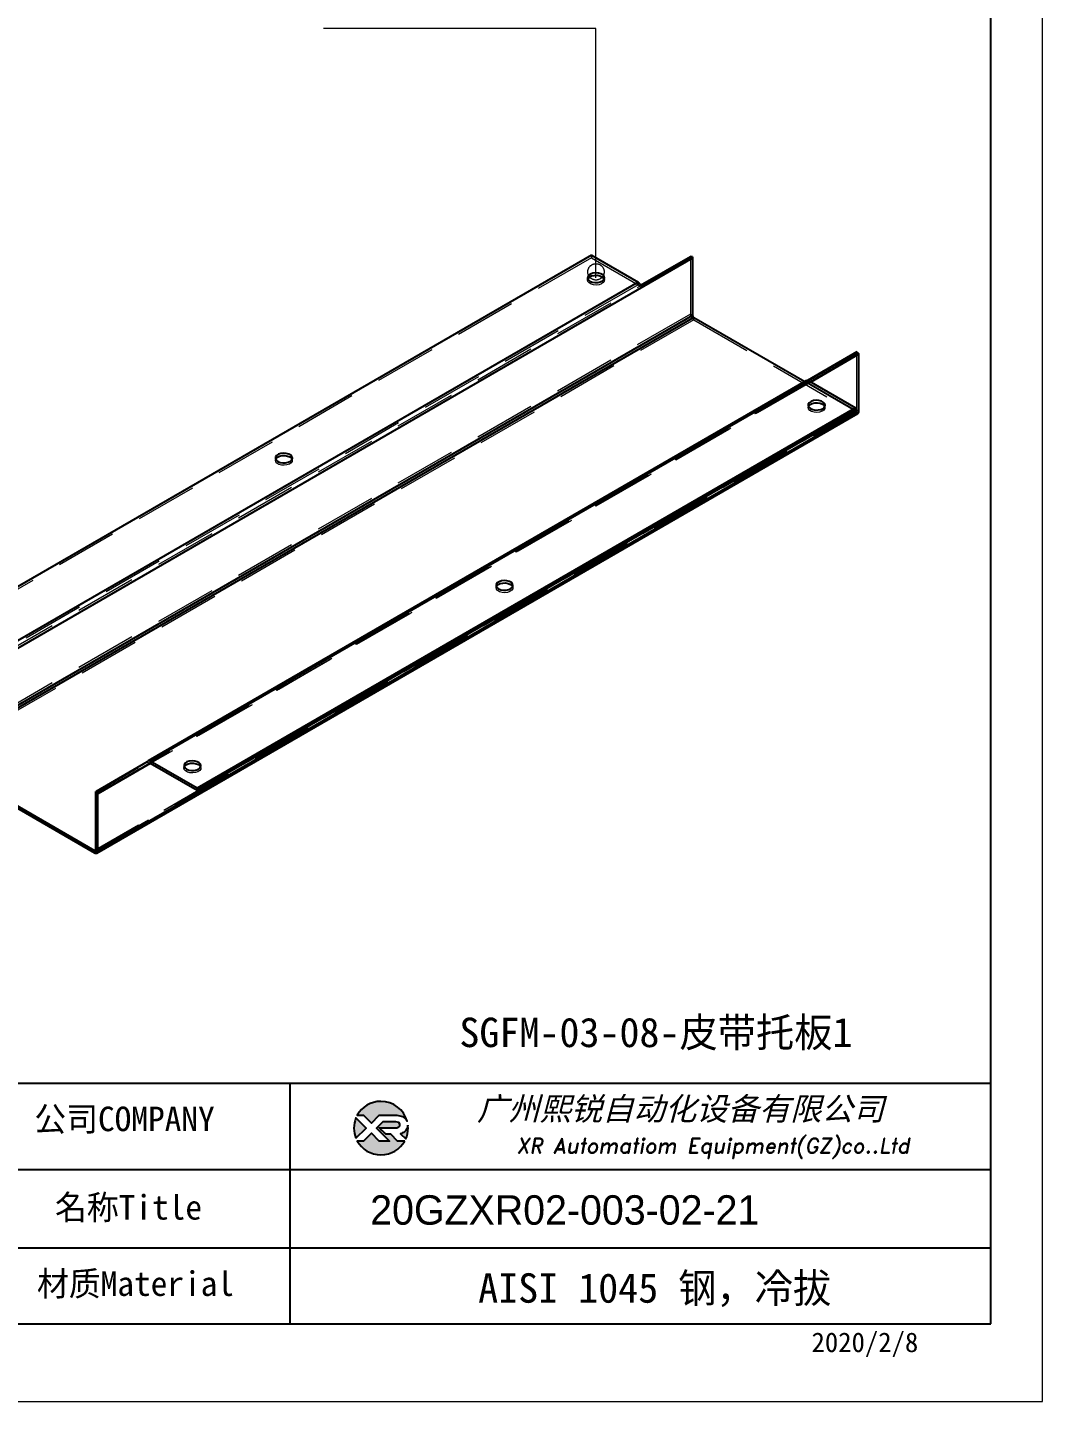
# Model space of a CAD drawing. Header units: millimetres. Extents: x -3862 to 6257, y -4684 to -2127.
# Drawn here: x 2322 to 2742, y -4684 to -4116 of the extents above; entities that cross this region are included whole.
import ezdxf
from ezdxf.enums import TextEntityAlignment as Align

# ---------------------------------------------------------------- set-up
doc = ezdxf.new("R2010")
doc.units = ezdxf.units.MM
doc.linetypes.add('DASHED', pattern=[19.05, 12.7, -6.35])
for name, color, linetype in [('10', 16, 'Continuous'), ('11', 7, 'Continuous'), ('6', 7, 'Continuous'), ('DIM', 3, 'Continuous'), ('layer 1', 7, 'Continuous'), ('图\\M+19E79\\M+195B6\\M+18E9A', 7, 'Continuous')]:
    doc.layers.add(name, color=color, linetype=linetype)
doc.styles.add('STYLE1', font='')
doc.styles.add('标题\\M+18E9A', font='romand.shx', dxfattribs={"oblique": 10, "bigfont": 'bigfont.shx'})
doc.styles.get('STYLE1').set_extended_font_data('SimSun')

# ---------------------------------------------------------------- blocks, each defined once
blk = doc.blocks.new('*D348')
at = {"layer": '10', "color": 7, "linetype": 'Continuous', "lineweight": 13, "ltscale": 2, "insert": (215.32, 14.81), "char_height": 2.027, "attachment_point": 7}
blk.add_mtext('{名称Title}', dxfattribs=at)
blk = doc.blocks.new('*D370')
at = {"layer": '10', "color": 7, "linetype": 'Continuous', "lineweight": 13, "ltscale": 2, "insert": (250.32, 7.81), "char_height": 2.4324, "attachment_point": 7}
blk.add_mtext('{AISI 1045 钢，冷拔}', dxfattribs=at)
blk = doc.blocks.new('*D371')
at = {"layer": '10', "color": 7, "linetype": 'Continuous', "lineweight": 13, "ltscale": 2, "insert": (277.89, 3.69), "char_height": 1.622, "attachment_point": 7}
blk.add_mtext('{2020/2/8}', dxfattribs=at)
blk = doc.blocks.new('*D379')
at = {"layer": '10', "color": 7, "linetype": 'Continuous', "lineweight": 13, "ltscale": 2, "insert": (213.61, 22.11), "char_height": 2.027, "attachment_point": 7}
blk.add_mtext('{公司COMPANY}', dxfattribs=at)
blk = doc.blocks.new('*D380')
at = {"layer": '10', "color": 7, "linetype": 'Continuous', "lineweight": 13, "ltscale": 2, "insert": (213.83, 8.51), "char_height": 2.027, "attachment_point": 7}
blk.add_mtext('{材质Material}', dxfattribs=at)
blk = doc.blocks.new('XR')
h = blk.add_hatch(color=256)
h.set_gradient(color1=(252, 128, 0), rotation=240, one_color=1, tint=1, name='INVCURVED')
edge = h.paths.add_edge_path()
edge.add_spline(control_points=[(-434.18, -5928.47), (-433.9, -5928.74), (-433.63, -5929.01), (-433.63, -5929.01), (-433.63, -5929.01), (-433.63, -5929.01), (-433.36, -5928.74), (-433.09, -5928.47)], knot_values=[0.5625, 0.5625, 0.5625, 0.5625, 0.625, 0.625, 0.625, 0.625, 0.6875, 0.6875, 0.6875, 0.6875], degree=3, periodic=0)
edge.add_spline(control_points=[(-433.09, -5928.47), (-432.82, -5928.2), (-432.54, -5927.93), (-432.54, -5927.93), (-432.54, -5927.93), (-432.54, -5927.93), (-432.04, -5927.93), (-431.53, -5927.93)], knot_values=[0.4375, 0.4375, 0.4375, 0.4375, 0.5, 0.5, 0.5, 0.5, 0.5625, 0.5625, 0.5625, 0.5625], degree=3, periodic=0)
edge.add_spline(control_points=[(-431.53, -5927.93), (-431.03, -5927.93), (-430.52, -5927.93), (-430.52, -5927.93), (-430.52, -5927.93), (-430, -5927.93), (-429.43, -5927.96), (-429.01, -5928.33)], knot_values=[0.25, 0.25, 0.25, 0.25, 0.3125, 0.3125, 0.3125, 0.3125, 0.4375, 0.4375, 0.4375, 0.4375], degree=3, periodic=0)
edge.add_spline(control_points=[(-429.01, -5928.33), (-428.88, -5928.44), (-428.78, -5928.59), (-428.71, -5928.75)], knot_values=[0.125, 0.125, 0.125, 0.125, 0.25, 0.25, 0.25, 0.25], degree=3, periodic=0)
edge.add_spline(control_points=[(-428.71, -5928.75), (-429.13, -5927.18), (-430.58, -5926.02), (-432.31, -5926.02)], knot_values=[0, 0, 0, 0, 0.125, 0.125, 0.125, 0.125], degree=3, periodic=0)
edge.add_spline(control_points=[(-432.31, -5926.02), (-433.72, -5926.02), (-434.94, -5926.79), (-435.58, -5927.93)], knot_values=[0.875, 0.875, 0.875, 0.875, 1, 1, 1, 1], degree=3, periodic=0)
edge.add_spline(control_points=[(-435.58, -5927.93), (-435.58, -5927.93), (-434.72, -5927.93), (-434.72, -5927.93), (-434.72, -5927.93), (-434.72, -5927.93), (-434.45, -5928.2), (-434.18, -5928.47)], knot_values=[0.6875, 0.6875, 0.6875, 0.6875, 0.8125, 0.8125, 0.8125, 0.8125, 0.875, 0.875, 0.875, 0.875], degree=3, periodic=0)
edge = h.paths.add_edge_path()
edge.add_spline(control_points=[(-434.79, -5929.26), (-435.04, -5929.02), (-435.34, -5928.72), (-435.54, -5928.53)], knot_values=[0.562504, 0.562504, 0.562504, 0.562504, 0.656252, 0.656252, 0.656252, 0.656252], degree=3, periodic=0)
edge.add_spline(control_points=[(-435.54, -5928.53), (-435.67, -5928.4), (-435.76, -5928.31), (-435.76, -5928.31), (-435.76, -5928.31), (-435.94, -5928.74), (-436.03, -5929.21), (-436.03, -5929.71)], knot_values=[0.25, 0.25, 0.25, 0.25, 0.312504, 0.312504, 0.312504, 0.312504, 0.562504, 0.562504, 0.562504, 0.562504], degree=3, periodic=0)
edge.add_spline(control_points=[(-436.03, -5929.71), (-436.03, -5930.2), (-435.94, -5930.67), (-435.76, -5931.1), (-435.76, -5931.1), (-435.4, -5930.75), (-435.05, -5930.4)], knot_values=[0.874998, 0.874998, 0.874998, 0.874998, 1.124998, 1.124998, 1.124998, 1.25, 1.25, 1.25, 1.25], degree=3, periodic=0)
edge.add_spline(control_points=[(-435.05, -5930.4), (-434.7, -5930.05), (-434.34, -5929.71), (-434.34, -5929.71), (-434.34, -5929.71), (-434.34, -5929.71), (-434.34, -5929.71), (-434.34, -5929.71)], knot_values=[0.749878, 0.749878, 0.749878, 0.749878, 0.874875, 0.874875, 0.874875, 0.874875, 0.874998, 0.874998, 0.874998, 0.874998], degree=3, periodic=0)
edge.add_spline(control_points=[(-434.34, -5929.71), (-434.34, -5929.71), (-434.34, -5929.71), (-434.34, -5929.71)], knot_values=[0.749634, 0.749634, 0.749634, 0.749634, 0.749817, 0.749817, 0.749817, 0.749817], degree=3, periodic=0)
edge.add_spline(control_points=[(-434.35, -5929.7), (-434.35, -5929.7), (-434.35, -5929.7), (-434.35, -5929.7)], knot_values=[0.738281, 0.738281, 0.738281, 0.738281, 0.742188, 0.742188, 0.742188, 0.742188], degree=3, periodic=0)
edge.add_spline(control_points=[(-434.35, -5929.7), (-434.36, -5929.69), (-434.37, -5929.68), (-434.38, -5929.67)], knot_values=[0.726563, 0.726563, 0.726563, 0.726563, 0.738281, 0.738281, 0.738281, 0.738281], degree=3, periodic=0)
edge.add_spline(control_points=[(-434.38, -5929.67), (-434.38, -5929.66), (-434.39, -5929.65), (-434.4, -5929.65)], knot_values=[0.718751, 0.718751, 0.718751, 0.718751, 0.726563, 0.726563, 0.726563, 0.726563], degree=3, periodic=0)
edge.add_spline(control_points=[(-434.4, -5929.65), (-434.42, -5929.63), (-434.45, -5929.6), (-434.47, -5929.58)], knot_values=[0.703126, 0.703126, 0.703126, 0.703126, 0.718751, 0.718751, 0.718751, 0.718751], degree=3, periodic=0)
edge.add_spline(control_points=[(-434.47, -5929.58), (-434.5, -5929.55), (-434.53, -5929.52), (-434.56, -5929.49)], knot_values=[0.687501, 0.687501, 0.687501, 0.687501, 0.703126, 0.703126, 0.703126, 0.703126], degree=3, periodic=0)
edge.add_spline(control_points=[(-434.56, -5929.49), (-434.63, -5929.42), (-434.71, -5929.35), (-434.79, -5929.26)], knot_values=[0.656252, 0.656252, 0.656252, 0.656252, 0.687501, 0.687501, 0.687501, 0.687501], degree=3, periodic=0)
h = blk.add_hatch(color=256)
h.set_gradient(color1=(3, 72, 255), color2=(0, 41, 153), one_color=1, tint=0.3, name='HEMISPHERICAL')
edge = h.paths.add_edge_path()
edge.add_spline(control_points=[(-432.54, -5929.67), (-432.26, -5929.95), (-431.94, -5930.23), (-431.66, -5930.51), (-431.66, -5930.51), (-431.66, -5930.51), (-431.66, -5930.51), (-431.66, -5930.51)], knot_values=[0.736842, 0.736842, 0.736842, 0.736842, 0.789474, 0.789474, 0.789474, 0.789474, 0.802633, 0.802633, 0.802633, 0.802633], degree=3, periodic=0)
edge.add_spline(control_points=[(-431.66, -5930.51), (-431.65, -5930.51), (-431.65, -5930.52), (-431.65, -5930.52)], knot_values=[0.802633, 0.802633, 0.802633, 0.802633, 0.815791, 0.815791, 0.815791, 0.815791], degree=3, periodic=0)
edge.add_spline(control_points=[(-431.65, -5930.52), (-431.64, -5930.53), (-431.64, -5930.53), (-431.64, -5930.53)], knot_values=[0.815791, 0.815791, 0.815791, 0.815791, 0.82237, 0.82237, 0.82237, 0.82237], degree=3, periodic=0)
edge.add_spline(control_points=[(-431.64, -5930.53), (-431.64, -5930.53), (-431.64, -5930.53), (-431.63, -5930.54)], knot_values=[0.82237, 0.82237, 0.82237, 0.82237, 0.828949, 0.828949, 0.828949, 0.828949], degree=3, periodic=0)
edge.add_spline(control_points=[(-431.63, -5930.54), (-431.63, -5930.54), (-431.63, -5930.54), (-431.63, -5930.54), (-431.63, -5930.54), (-431.63, -5930.54), (-431.59, -5930.54), (-431.52, -5930.54)], knot_values=[0.841901, 0.841901, 0.841901, 0.841901, 0.842105, 0.842105, 0.842105, 0.842105, 0.855264, 0.855264, 0.855264, 0.855264], degree=3, periodic=0)
edge.add_spline(control_points=[(-431.52, -5930.54), (-431.46, -5930.54), (-431.38, -5930.54), (-431.3, -5930.54)], knot_values=[0.855264, 0.855264, 0.855264, 0.855264, 0.868422, 0.868422, 0.868422, 0.868422], degree=3, periodic=0)
edge.add_spline(control_points=[(-431.3, -5930.54), (-431.26, -5930.54), (-431.22, -5930.54), (-431.18, -5930.54)], knot_values=[0.868422, 0.868422, 0.868422, 0.868422, 0.875, 0.875, 0.875, 0.875], degree=3, periodic=0)
edge.add_spline(control_points=[(-431.18, -5930.54), (-431.14, -5930.54), (-431.1, -5930.54), (-431.07, -5930.54)], knot_values=[0.875, 0.875, 0.875, 0.875, 0.881579, 0.881579, 0.881579, 0.881579], degree=3, periodic=0)
edge.add_spline(control_points=[(-431.07, -5930.54), (-431.05, -5930.54), (-431.04, -5930.54), (-431.03, -5930.54)], knot_values=[0.881579, 0.881579, 0.881579, 0.881579, 0.884869, 0.884869, 0.884869, 0.884869], degree=3, periodic=0)
edge.add_spline(control_points=[(-431.03, -5930.54), (-431.02, -5930.54), (-431, -5930.54), (-431, -5930.54)], knot_values=[0.884869, 0.884869, 0.884869, 0.884869, 0.888158, 0.888158, 0.888158, 0.888158], degree=3, periodic=0)
edge.add_spline(control_points=[(-431, -5930.54), (-430.99, -5930.54), (-430.99, -5930.54), (-430.98, -5930.54)], knot_values=[0.888158, 0.888158, 0.888158, 0.888158, 0.889803, 0.889803, 0.889803, 0.889803], degree=3, periodic=0)
edge.add_spline(control_points=[(-430.98, -5930.54), (-430.98, -5930.54), (-430.98, -5930.54), (-430.97, -5930.54)], knot_values=[0.889803, 0.889803, 0.889803, 0.889803, 0.891447, 0.891447, 0.891447, 0.891447], degree=3, periodic=0)
edge.add_spline(control_points=[(-430.97, -5930.54), (-430.97, -5930.54), (-430.97, -5930.54), (-430.97, -5930.54)], knot_values=[0.891447, 0.891447, 0.891447, 0.891447, 0.89227, 0.89227, 0.89227, 0.89227], degree=3, periodic=0)
edge.add_spline(control_points=[(-430.97, -5930.54), (-430.97, -5930.54), (-430.97, -5930.54), (-430.97, -5930.54)], knot_values=[0.89227, 0.89227, 0.89227, 0.89227, 0.893092, 0.893092, 0.893092, 0.893092], degree=3, periodic=0)
edge.add_spline(control_points=[(-430.97, -5930.54), (-430.97, -5930.54), (-430.97, -5930.54), (-430.97, -5930.54)], knot_values=[0.893092, 0.893092, 0.893092, 0.893092, 0.893503, 0.893503, 0.893503, 0.893503], degree=3, periodic=0)
edge.add_spline(control_points=[(-430.97, -5930.54), (-430.97, -5930.54), (-430.97, -5930.54), (-430.97, -5930.54)], knot_values=[0.893503, 0.893503, 0.893503, 0.893503, 0.893914, 0.893914, 0.893914, 0.893914], degree=3, periodic=0)
edge.add_spline(control_points=[(-430.97, -5930.54), (-430.97, -5930.54), (-430.97, -5930.54), (-430.97, -5930.54)], knot_values=[0.893914, 0.893914, 0.893914, 0.893914, 0.89412, 0.89412, 0.89412, 0.89412], degree=3, periodic=0)
edge.add_spline(control_points=[(-430.97, -5930.54), (-430.97, -5930.54), (-430.97, -5930.54), (-430.97, -5930.54)], knot_values=[0.89412, 0.89412, 0.89412, 0.89412, 0.894326, 0.894326, 0.894326, 0.894326], degree=3, periodic=0)
edge.add_spline(control_points=[(-430.97, -5930.54), (-430.97, -5930.54), (-430.97, -5930.54), (-430.97, -5930.54)], knot_values=[0.894428, 0.894428, 0.894428, 0.894428, 0.894531, 0.894531, 0.894531, 0.894531], degree=3, periodic=0)
edge.add_spline(control_points=[(-430.97, -5930.54), (-430.97, -5930.54), (-430.97, -5930.54), (-430.97, -5930.54)], knot_values=[0.894531, 0.894531, 0.894531, 0.894531, 0.894583, 0.894583, 0.894583, 0.894583], degree=3, periodic=0)
edge.add_spline(control_points=[(-430.97, -5930.54), (-430.97, -5930.54), (-430.97, -5930.54), (-430.97, -5930.54), (-430.97, -5930.54), (-430.97, -5930.54), (-430.73, -5930.78), (-430.49, -5931.01)], knot_values=[0.894685, 0.894685, 0.894685, 0.894685, 0.894737, 0.894737, 0.894737, 0.894737, 0.921052, 0.921052, 0.921052, 0.921052], degree=3, periodic=0)
edge.add_spline(control_points=[(-430.49, -5931.01), (-430.26, -5931.24), (-430.02, -5931.48), (-430.02, -5931.48)], knot_values=[0.921052, 0.921052, 0.921052, 0.921052, 0.947368, 0.947368, 0.947368, 0.947368], degree=3, periodic=0)
edge.add_spline(control_points=[(-430.02, -5931.48), (-430.02, -5931.48), (-430.02, -5931.48), (-430.02, -5931.48)], knot_values=[0.947522, 0.947522, 0.947522, 0.947522, 0.947573, 0.947573, 0.947573, 0.947573], degree=3, periodic=0)
edge.add_spline(control_points=[(-430.02, -5931.48), (-430.02, -5931.48), (-430.02, -5931.48), (-430.02, -5931.48)], knot_values=[0.947573, 0.947573, 0.947573, 0.947573, 0.947676, 0.947676, 0.947676, 0.947676], degree=3, periodic=0)
edge.add_spline(control_points=[(-430.02, -5931.48), (-430.02, -5931.48), (-430.02, -5931.48), (-430.02, -5931.48)], knot_values=[0.947676, 0.947676, 0.947676, 0.947676, 0.947779, 0.947779, 0.947779, 0.947779], degree=3, periodic=0)
edge.add_spline(control_points=[(-430.02, -5931.48), (-430.02, -5931.48), (-430.02, -5931.48), (-430.02, -5931.48)], knot_values=[0.947779, 0.947779, 0.947779, 0.947779, 0.947984, 0.947984, 0.947984, 0.947984], degree=3, periodic=0)
edge.add_spline(control_points=[(-430.02, -5931.48), (-430.02, -5931.48), (-430.02, -5931.48), (-430.02, -5931.48)], knot_values=[0.947984, 0.947984, 0.947984, 0.947984, 0.94819, 0.94819, 0.94819, 0.94819], degree=3, periodic=0)
edge.add_spline(control_points=[(-430.02, -5931.48), (-430.02, -5931.48), (-430.02, -5931.48), (-430.02, -5931.48)], knot_values=[0.94819, 0.94819, 0.94819, 0.94819, 0.948601, 0.948601, 0.948601, 0.948601], degree=3, periodic=0)
edge.add_spline(control_points=[(-430.02, -5931.48), (-430.02, -5931.48), (-430.02, -5931.48), (-430.02, -5931.48)], knot_values=[0.948601, 0.948601, 0.948601, 0.948601, 0.949012, 0.949012, 0.949012, 0.949012], degree=3, periodic=0)
edge.add_spline(control_points=[(-430.02, -5931.48), (-430.02, -5931.48), (-430.01, -5931.48), (-430.01, -5931.48)], knot_values=[0.949012, 0.949012, 0.949012, 0.949012, 0.949834, 0.949834, 0.949834, 0.949834], degree=3, periodic=0)
edge.add_spline(control_points=[(-430.01, -5931.48), (-430.01, -5931.48), (-430.01, -5931.48), (-430.01, -5931.48)], knot_values=[0.949834, 0.949834, 0.949834, 0.949834, 0.950657, 0.950657, 0.950657, 0.950657], degree=3, periodic=0)
edge.add_spline(control_points=[(-430.01, -5931.48), (-430.01, -5931.48), (-430, -5931.48), (-430, -5931.48)], knot_values=[0.950657, 0.950657, 0.950657, 0.950657, 0.952301, 0.952301, 0.952301, 0.952301], degree=3, periodic=0)
edge.add_spline(control_points=[(-430, -5931.48), (-429.99, -5931.48), (-429.98, -5931.48), (-429.98, -5931.48)], knot_values=[0.952301, 0.952301, 0.952301, 0.952301, 0.953946, 0.953946, 0.953946, 0.953946], degree=3, periodic=0)
edge.add_spline(control_points=[(-429.98, -5931.48), (-429.96, -5931.48), (-429.95, -5931.48), (-429.93, -5931.48)], knot_values=[0.953946, 0.953946, 0.953946, 0.953946, 0.957236, 0.957236, 0.957236, 0.957236], degree=3, periodic=0)
edge.add_spline(control_points=[(-429.93, -5931.48), (-429.91, -5931.48), (-429.89, -5931.48), (-429.87, -5931.48)], knot_values=[0.957236, 0.957236, 0.957236, 0.957236, 0.960525, 0.960525, 0.960525, 0.960525], degree=3, periodic=0)
edge.add_spline(control_points=[(-429.87, -5931.48), (-429.82, -5931.48), (-429.77, -5931.48), (-429.71, -5931.48)], knot_values=[0.960525, 0.960525, 0.960525, 0.960525, 0.967104, 0.967104, 0.967104, 0.967104], degree=3, periodic=0)
edge.add_spline(control_points=[(-429.71, -5931.48), (-429.65, -5931.48), (-429.59, -5931.48), (-429.53, -5931.48)], knot_values=[0.967104, 0.967104, 0.967104, 0.967104, 0.973683, 0.973683, 0.973683, 0.973683], degree=3, periodic=0)
edge.add_spline(control_points=[(-429.53, -5931.48), (-429.41, -5931.48), (-429.29, -5931.48), (-429.19, -5931.48)], knot_values=[0.973683, 0.973683, 0.973683, 0.973683, 0.98684, 0.98684, 0.98684, 0.98684], degree=3, periodic=0)
edge.add_spline(control_points=[(-429.19, -5931.48), (-429.1, -5931.48), (-429.04, -5931.48), (-429.04, -5931.48), (-429.67, -5932.62), (-430.9, -5933.39), (-432.31, -5933.39)], knot_values=[0.98684, 0.98684, 0.98684, 0.98684, 1, 1, 1, 1.052632, 1.052632, 1.052632, 1.052632], degree=3, periodic=0)
edge.add_spline(control_points=[(-432.31, -5933.39), (-433.72, -5933.39), (-434.94, -5932.62), (-435.58, -5931.48), (-435.58, -5931.48), (-435.58, -5931.48), (-435.36, -5931.48), (-435.15, -5931.48)], knot_values=[0.052632, 0.052632, 0.052632, 0.052632, 0.105263, 0.105263, 0.105263, 0.105263, 0.131579, 0.131579, 0.131579, 0.131579], degree=3, periodic=0)
edge.add_spline(control_points=[(-435.15, -5931.48), (-434.93, -5931.48), (-434.72, -5931.48), (-434.72, -5931.48), (-434.72, -5931.48), (-434.72, -5931.48), (-434.45, -5931.21), (-434.18, -5930.94)], knot_values=[0.131579, 0.131579, 0.131579, 0.131579, 0.157895, 0.157895, 0.157895, 0.157895, 0.184211, 0.184211, 0.184211, 0.184211], degree=3, periodic=0)
edge.add_spline(control_points=[(-434.18, -5930.94), (-433.9, -5930.67), (-433.63, -5930.4), (-433.63, -5930.4), (-433.63, -5930.4), (-433.63, -5930.4), (-433.36, -5930.67), (-433.09, -5930.94)], knot_values=[0.184211, 0.184211, 0.184211, 0.184211, 0.210526, 0.210526, 0.210526, 0.210526, 0.236842, 0.236842, 0.236842, 0.236842], degree=3, periodic=0)
edge.add_spline(control_points=[(-433.09, -5930.94), (-432.82, -5931.21), (-432.54, -5931.48), (-432.54, -5931.48), (-432.54, -5931.48), (-432.54, -5931.48), (-432.19, -5931.48), (-431.83, -5931.48)], knot_values=[0.236842, 0.236842, 0.236842, 0.236842, 0.263158, 0.263158, 0.263158, 0.263158, 0.289474, 0.289474, 0.289474, 0.289474], degree=3, periodic=0)
edge.add_spline(control_points=[(-431.83, -5931.48), (-431.48, -5931.48), (-431.12, -5931.48), (-431.12, -5931.48), (-431.12, -5931.48), (-431.12, -5931.48), (-431.57, -5931.03), (-432.02, -5930.59)], knot_values=[0.289474, 0.289474, 0.289474, 0.289474, 0.315789, 0.315789, 0.315789, 0.315789, 0.342105, 0.342105, 0.342105, 0.342105], degree=3, periodic=0)
edge.add_spline(control_points=[(-432.02, -5930.59), (-432.47, -5930.15), (-432.92, -5929.71), (-432.92, -5929.71), (-432.92, -5929.71), (-432.92, -5929.71), (-432.71, -5929.5), (-432.5, -5929.29)], knot_values=[0.342105, 0.342105, 0.342105, 0.342105, 0.368421, 0.368421, 0.368421, 0.368421, 0.394737, 0.394737, 0.394737, 0.394737], degree=3, periodic=0)
edge.add_spline(control_points=[(-432.5, -5929.29), (-432.3, -5929.09), (-432.09, -5928.88), (-432.09, -5928.88)], knot_values=[0.394737, 0.394737, 0.394737, 0.394737, 0.421053, 0.421053, 0.421053, 0.421053], degree=3, periodic=0)
edge.add_spline(control_points=[(-432.09, -5928.88), (-432.09, -5928.88), (-432.06, -5928.86), (-432.06, -5928.86)], knot_values=[0.421053, 0.421053, 0.421053, 0.421053, 0.473684, 0.473684, 0.473684, 0.473684], degree=3, periodic=0)
edge.add_spline(control_points=[(-432.06, -5928.86), (-432.06, -5928.86), (-432.06, -5928.86), (-432.06, -5928.86), (-432.06, -5928.86), (-432.06, -5928.86), (-430.4, -5928.86), (-430.26, -5928.86)], knot_values=[0.473684, 0.473684, 0.473684, 0.473684, 0.473684, 0.473684, 0.473684, 0.473684, 0.526316, 0.526316, 0.526316, 0.526316], degree=3, periodic=0)
edge.add_spline(control_points=[(-430.26, -5928.86), (-429.54, -5928.86), (-429.62, -5929.4), (-429.83, -5929.55)], knot_values=[0.526316, 0.526316, 0.526316, 0.526316, 0.578947, 0.578947, 0.578947, 0.578947], degree=3, periodic=0)
edge.add_spline(control_points=[(-429.83, -5929.55), (-429.94, -5929.62), (-430.08, -5929.65), (-430.26, -5929.65), (-430.26, -5929.65), (-430.26, -5929.65), (-430.48, -5929.65), (-430.71, -5929.66)], knot_values=[0.578947, 0.578947, 0.578947, 0.578947, 0.631579, 0.631579, 0.631579, 0.631579, 0.657895, 0.657895, 0.657895, 0.657895], degree=3, periodic=0)
edge.add_spline(control_points=[(-430.71, -5929.66), (-430.93, -5929.66), (-431.15, -5929.67), (-431.15, -5929.67), (-431.15, -5929.67), (-431.15, -5929.67), (-432.54, -5929.67), (-432.54, -5929.67)], knot_values=[0.657895, 0.657895, 0.657895, 0.657895, 0.684211, 0.684211, 0.684211, 0.684211, 0.736842, 0.736842, 0.736842, 0.736842], degree=3, periodic=0)
edge = h.paths.add_edge_path()
edge.add_spline(control_points=[(-428.6, -5929.32), (-428.61, -5929.67), (-428.76, -5930), (-429.06, -5930.22)], knot_values=[0.8, 0.8, 0.8, 0.8, 1, 1, 1, 1], degree=3, periodic=0)
edge.add_spline(control_points=[(-429.06, -5930.22), (-429.22, -5930.34), (-429.41, -5930.43), (-429.61, -5930.48)], knot_values=[0.6, 0.6, 0.6, 0.6, 0.8, 0.8, 0.8, 0.8], degree=3, periodic=0)
edge.add_spline(control_points=[(-429.61, -5930.48), (-429.61, -5930.48), (-428.9, -5931.19), (-428.9, -5931.19), (-428.9, -5931.19), (-428.69, -5930.73), (-428.58, -5930.23), (-428.58, -5929.71)], knot_values=[0.2, 0.2, 0.2, 0.2, 0.4, 0.4, 0.4, 0.4, 0.6, 0.6, 0.6, 0.6], degree=3, periodic=0)
edge.add_spline(control_points=[(-428.58, -5929.71), (-428.58, -5929.58), (-428.59, -5929.45), (-428.6, -5929.32)], knot_values=[0, 0, 0, 0, 0.2, 0.2, 0.2, 0.2], degree=3, periodic=0)
at = {"layer": 'layer 1', "color": 30}
for points, knots in [([(-432.31, -5926.02), (-430.58, -5926.02), (-429.13, -5927.18), (-428.71, -5928.75), (-428.71, -5928.75), (-428.78, -5928.59), (-428.88, -5928.44), (-429.01, -5928.33), (-429.01, -5928.33), (-429.43, -5927.96), (-430, -5927.93), (-430.52, -5927.93), (-430.52, -5927.93), (-430.52, -5927.93), (-432.54, -5927.93), (-432.54, -5927.93), (-432.54, -5927.93), (-432.54, -5927.93), (-433.63, -5929.01), (-433.63, -5929.01), (-433.63, -5929.01), (-433.63, -5929.01), (-434.72, -5927.93), (-434.72, -5927.93), (-434.72, -5927.93), (-434.72, -5927.93), (-435.58, -5927.93), (-435.58, -5927.93), (-435.58, -5927.93), (-434.94, -5926.79), (-433.72, -5926.02), (-432.31, -5926.02)], [0, 0, 0, 0, 0.125, 0.125, 0.125, 0.125, 0.25, 0.25, 0.25, 0.25, 0.375, 0.375, 0.375, 0.375, 0.5, 0.5, 0.5, 0.5, 0.625, 0.625, 0.625, 0.625, 0.75, 0.75, 0.75, 0.75, 0.875, 0.875, 0.875, 0.875, 1, 1, 1, 1]), ([(-435.76, -5931.1), (-435.94, -5930.67), (-436.03, -5930.2), (-436.03, -5929.71), (-436.03, -5929.71), (-436.03, -5929.21), (-435.94, -5928.74), (-435.76, -5928.31), (-435.76, -5928.31), (-435.76, -5928.31), (-434.34, -5929.71), (-434.34, -5929.71), (-434.34, -5929.71), (-434.34, -5929.71), (-435.76, -5931.1), (-435.76, -5931.1)], [0, 0, 0, 0, 0.25, 0.25, 0.25, 0.25, 0.5, 0.5, 0.5, 0.5, 0.75, 0.75, 0.75, 0.75, 1, 1, 1, 1])]:
    blk.add_open_spline(points, degree=3, knots=knots, dxfattribs=at)
at = {"layer": 'layer 1', "color": 154}
for points, knots in [([(-429.04, -5931.48), (-429.67, -5932.62), (-430.9, -5933.39), (-432.31, -5933.39), (-432.31, -5933.39), (-433.72, -5933.39), (-434.94, -5932.62), (-435.58, -5931.48), (-435.58, -5931.48), (-435.58, -5931.48), (-434.72, -5931.48), (-434.72, -5931.48), (-434.72, -5931.48), (-434.72, -5931.48), (-433.63, -5930.4), (-433.63, -5930.4), (-433.63, -5930.4), (-433.63, -5930.4), (-432.54, -5931.48), (-432.54, -5931.48), (-432.54, -5931.48), (-432.54, -5931.48), (-431.12, -5931.48), (-431.12, -5931.48), (-431.12, -5931.48), (-431.12, -5931.48), (-432.92, -5929.71), (-432.92, -5929.71), (-432.92, -5929.71), (-432.92, -5929.71), (-432.09, -5928.88), (-432.09, -5928.88), (-432.09, -5928.88), (-432.09, -5928.88), (-432.06, -5928.86), (-432.06, -5928.86), (-432.06, -5928.86), (-432.06, -5928.86), (-430.4, -5928.86), (-430.26, -5928.86), (-430.26, -5928.86), (-429.54, -5928.86), (-429.62, -5929.4), (-429.83, -5929.55), (-429.83, -5929.55), (-429.94, -5929.62), (-430.08, -5929.65), (-430.26, -5929.65), (-430.26, -5929.65), (-430.26, -5929.65), (-431.15, -5929.67), (-431.15, -5929.67), (-431.15, -5929.67), (-431.15, -5929.67), (-432.54, -5929.67), (-432.54, -5929.67), (-432.54, -5929.67), (-432.26, -5929.95), (-431.94, -5930.23), (-431.66, -5930.51), (-431.66, -5930.51), (-431.66, -5930.51), (-431.63, -5930.54), (-431.63, -5930.54), (-431.63, -5930.54), (-431.63, -5930.54), (-430.97, -5930.54), (-430.97, -5930.54), (-430.97, -5930.54), (-430.97, -5930.54), (-430.02, -5931.48), (-430.02, -5931.48), (-430.02, -5931.48), (-430.02, -5931.48), (-429.04, -5931.48), (-429.04, -5931.48)], [0, 0, 0, 0, 0.052632, 0.052632, 0.052632, 0.052632, 0.105263, 0.105263, 0.105263, 0.105263, 0.157895, 0.157895, 0.157895, 0.157895, 0.210526, 0.210526, 0.210526, 0.210526, 0.263158, 0.263158, 0.263158, 0.263158, 0.315789, 0.315789, 0.315789, 0.315789, 0.368421, 0.368421, 0.368421, 0.368421, 0.421053, 0.421053, 0.421053, 0.421053, 0.473684, 0.473684, 0.473684, 0.473684, 0.526316, 0.526316, 0.526316, 0.526316, 0.578947, 0.578947, 0.578947, 0.578947, 0.631579, 0.631579, 0.631579, 0.631579, 0.684211, 0.684211, 0.684211, 0.684211, 0.736842, 0.736842, 0.736842, 0.736842, 0.789474, 0.789474, 0.789474, 0.789474, 0.842105, 0.842105, 0.842105, 0.842105, 0.894737, 0.894737, 0.894737, 0.894737, 0.947368, 0.947368, 0.947368, 0.947368, 1, 1, 1, 1]), ([(-428.6, -5929.32), (-428.59, -5929.45), (-428.58, -5929.58), (-428.58, -5929.71), (-428.58, -5929.71), (-428.58, -5930.23), (-428.69, -5930.73), (-428.9, -5931.19), (-428.9, -5931.19), (-428.9, -5931.19), (-429.61, -5930.48), (-429.61, -5930.48), (-429.61, -5930.48), (-429.41, -5930.43), (-429.22, -5930.34), (-429.06, -5930.22), (-429.06, -5930.22), (-428.76, -5930), (-428.61, -5929.67), (-428.6, -5929.32)], [0, 0, 0, 0, 0.2, 0.2, 0.2, 0.2, 0.4, 0.4, 0.4, 0.4, 0.6, 0.6, 0.6, 0.6, 0.8, 0.8, 0.8, 0.8, 1, 1, 1, 1])]:
    blk.add_open_spline(points, degree=3, knots=knots, dxfattribs=at)
blk = doc.blocks.new('XR-0001')
at = {"layer": 'DIM', "xscale": 1.199999999999818, "yscale": 1.199999999999818, "zscale": 1.199999999999818}
blk.add_blockref('XR', (486.26, 7108.21), dxfattribs=at)
at = {"layer": '图\\M+19E79\\M+195B6\\M+18E9A', "color": 7, "lineweight": -3, "style": 'STYLE1', "oblique": 15}
blk.add_text('广州熙锐自动化设备有限公司 ', height=3.8, dxfattribs=at).set_placement((-16.65, -6.14))
at = {"layer": '图\\M+19E79\\M+195B6\\M+18E9A', "color": 7, "style": '标题\\M+18E9A', "oblique": 10}
blk.add_text('XR Automatiom Equipment(GZ)co..Ltd', height=2.5, dxfattribs=at).set_placement((22.45, -10.53), align=Align.MIDDLE)
blk = doc.blocks.new('*D369')
at = {"layer": '10', "color": 7, "linetype": 'Continuous', "lineweight": 13, "ltscale": 2, "insert": (241.39, 14.58), "char_height": 2.4324, "attachment_point": 7}
blk.add_mtext('{SGFM-03-08-皮带托板1}', dxfattribs=at)

msp = doc.modelspace()

# ---------------------------------------------------------------- linework, layer by layer
at = {"layer": '11', "color": 7, "linetype": 'Continuous', "lineweight": 18, "ltscale": 2}
for p, q in [((2556.965, -4116.181), (2444.235, -4116.181)), ((2556.965, -4216.768), (2556.965, -4116.181)), ((2556.965, -4219.201), (2556.965, -4216.768))]:
    msp.add_line(p, q, dxfattribs=at)
at = {"layer": '11', "color": 8, "linetype": 'DASHED', "lineweight": 18, "ltscale": 2}
for p, q in [((2596.068, -4210.67), (2281.406, -4392.321)), ((2555.056, -4210.915), (2282.82, -4368.074)), ((2555.056, -4209.935), (2555.056, -4210.915)), ((2555.056, -4210.915), (2574.36, -4222.059)), ((2596.068, -4210.67), (2596.917, -4211.16)), ((2596.068, -4210.67), (2596.068, -4234.268)), ((2574.36, -4222.059), (2302.124, -4379.218)), ((2553.465, -4219.201), (2553.465, -4220.181)), ((2560.465, -4220.181), (2560.465, -4219.201)), ((2574.36, -4221.079), (2574.36, -4222.059)), ((2574.82, -4222.686), (2575.439, -4222.329)), ((2575.609, -4222.78), (2574.82, -4222.686)), ((2596.068, -4234.268), (2281.406, -4415.919)), ((2596.917, -4234.758), (2596.068, -4234.268)), ((2597.412, -4236.595), (2597.412, -4235.615)), ((2597.412, -4236.595), (2282.749, -4418.246)), ((2597.412, -4236.595), (2664.304, -4275.211)), ((2664.799, -4250.348), (2350.136, -4431.999)), ((2664.799, -4250.348), (2665.647, -4250.838)), ((2664.799, -4273.946), (2664.799, -4250.348)), ((2644.579, -4262.763), (2372.343, -4419.922)), ((2645.778, -4262.308), (2372.693, -4419.956)), ((2644.929, -4262.798), (2372.693, -4419.956)), ((2643.309, -4262.111), (2664.304, -4274.232)), ((2644.434, -4261.641), (2643.68, -4262.077)), ((2643.68, -4262.077), (2644.469, -4262.893)), ((2645.63, -4262.223), (2644.469, -4262.893)), ((2644.929, -4262.798), (2644.929, -4261.818)), ((2644.929, -4262.798), (2664.233, -4273.942)), ((2664.304, -4275.211), (2349.641, -4456.862)), ((2349.991, -4455.917), (2664.654, -4274.266)), ((2664.799, -4273.946), (2350.136, -4455.597)), ((2664.304, -4274.232), (2350.136, -4455.597)), ((2644.682, -4271.86), (2644.682, -4272.84)), ((2651.682, -4272.84), (2651.682, -4271.86)), ((2664.304, -4274.232), (2664.304, -4275.211)), ((2665.647, -4274.436), (2664.799, -4273.946)), ((2424.418, -4293.699), (2424.418, -4294.679)), ((2431.418, -4294.679), (2431.418, -4293.699)), ((2515.635, -4346.357), (2515.635, -4347.337)), ((2522.635, -4347.337), (2522.635, -4346.357)), ((2386.588, -4420.854), (2386.588, -4421.834)), ((2393.588, -4421.834), (2393.588, -4420.854))]:
    msp.add_line(p, q, dxfattribs=at)
at = {"layer": '11', "color": 7, "linetype": 'Continuous', "lineweight": 25, "ltscale": 2}
for p, q in [((2596.917, -4211.16), (2282.254, -4392.811)), ((2555.056, -4209.935), (2282.82, -4367.094)), ((2555.056, -4209.935), (2574.36, -4221.079)), ((2575.439, -4222.329), (2596.033, -4210.44)), ((2575.609, -4222.78), (2596.822, -4210.534)), ((2596.822, -4210.534), (2596.033, -4210.44)), ((2596.917, -4211.16), (2596.917, -4234.758)), ((2574.36, -4221.079), (2302.124, -4378.238)), ((2596.917, -4234.758), (2282.254, -4416.409)), ((2597.412, -4235.615), (2282.749, -4417.266)), ((2597.412, -4235.615), (2643.309, -4262.111)), ((2664.893, -4249.831), (2644.434, -4261.641)), ((2665.682, -4250.647), (2645.63, -4262.223)), ((2665.647, -4250.838), (2645.778, -4262.308)), ((2664.893, -4249.831), (2665.682, -4250.647)), ((2665.647, -4274.436), (2665.647, -4250.838)), ((2643.979, -4261.724), (2371.743, -4418.882)), ((2644.929, -4261.818), (2372.693, -4418.977)), ((2644.929, -4261.818), (2664.233, -4272.962)), ((2350.591, -4456.956), (2665.254, -4275.305)), ((2665.647, -4274.436), (2350.985, -4456.086)), ((2664.233, -4272.962), (2391.997, -4430.121)), ((2664.233, -4273.942), (2391.997, -4431.1)), ((2664.233, -4273.942), (2664.233, -4272.962)), ((2282.749, -4417.266), (2349.641, -4455.882)), ((2282.749, -4418.246), (2349.641, -4456.862)), ((2371.444, -4419.235), (2350.231, -4431.481)), ((2372.693, -4419.956), (2350.985, -4432.488)), ((2372.233, -4420.052), (2351.02, -4432.298)), ((2371.444, -4419.235), (2372.233, -4420.052)), ((2391.997, -4430.121), (2372.693, -4418.977)), ((2372.693, -4418.977), (2372.693, -4419.956)), ((2391.997, -4431.1), (2372.693, -4419.956)), ((2350.985, -4432.488), (2350.136, -4431.999)), ((2350.136, -4455.597), (2350.136, -4431.999)), ((2350.231, -4431.481), (2351.02, -4432.298)), ((2350.985, -4456.086), (2350.985, -4432.488)), ((2391.997, -4430.121), (2391.997, -4431.1)), ((2350.136, -4455.597), (2349.641, -4455.882)), ((2349.641, -4456.862), (2349.641, -4455.882)), ((2350.136, -4455.597), (2350.985, -4456.086))]:
    msp.add_line(p, q, dxfattribs=at)
at = {"layer": '11', "color": 8, "linetype": 'DASHED', "lineweight": 18, "ltscale": 2}
for points in [[(2596.033, -4210.44), (2596.041, -4210.47), (2596.048, -4210.499), (2596.054, -4210.529), (2596.059, -4210.558), (2596.063, -4210.587), (2596.066, -4210.615), (2596.068, -4210.643), (2596.068, -4210.67)], [(2560.361, -4219.691), (2560.438, -4219.931), (2560.391, -4220.596), (2559.972, -4221.216), (2559.227, -4221.723), (2558.237, -4222.064), (2557.11, -4222.2), (2555.966, -4222.118), (2554.931, -4221.826), (2554.117, -4221.355), (2553.611, -4220.758), (2553.468, -4220.098), (2553.57, -4219.691)], [(2574.36, -4222.059), (2574.434, -4222.108), (2574.505, -4222.168), (2574.574, -4222.239), (2574.638, -4222.318), (2574.696, -4222.405), (2574.746, -4222.496), (2574.788, -4222.59), (2574.82, -4222.686)], [(2596.068, -4234.268), (2596.094, -4234.586), (2596.17, -4234.921), (2596.295, -4235.261), (2596.462, -4235.592), (2596.665, -4235.903), (2596.898, -4236.18), (2597.15, -4236.414), (2597.412, -4236.595)], [(2664.799, -4250.348), (2664.8, -4250.275), (2664.805, -4250.205), (2664.812, -4250.137), (2664.823, -4250.071), (2664.836, -4250.007), (2664.852, -4249.945), (2664.871, -4249.887), (2664.893, -4249.831)], [(2643.68, -4262.077), (2643.768, -4261.919), (2643.881, -4261.794), (2643.979, -4261.724)], [(2644.469, -4262.893), (2644.501, -4262.835), (2644.543, -4262.789), (2644.593, -4262.756), (2644.651, -4262.736), (2644.715, -4262.73), (2644.784, -4262.739), (2644.856, -4262.762), (2644.929, -4262.798)], [(2651.577, -4272.35), (2651.655, -4272.59), (2651.607, -4273.254), (2651.189, -4273.874), (2650.444, -4274.381), (2649.454, -4274.722), (2648.327, -4274.858), (2647.183, -4274.776), (2646.148, -4274.484), (2645.333, -4274.014), (2644.827, -4273.416), (2644.685, -4272.756), (2644.786, -4272.35)], [(2664.304, -4274.232), (2664.401, -4274.276), (2664.493, -4274.297), (2664.579, -4274.294), (2664.654, -4274.266), (2664.716, -4274.215), (2664.761, -4274.143), (2664.789, -4274.052), (2664.799, -4273.946)], [(2664.304, -4275.211), (2664.566, -4275.333), (2664.818, -4275.39), (2665.05, -4275.381), (2665.254, -4275.305)], [(2431.314, -4294.189), (2431.391, -4294.429), (2431.344, -4295.093), (2430.925, -4295.713), (2430.18, -4296.22), (2429.19, -4296.561), (2428.063, -4296.697), (2426.919, -4296.615), (2425.884, -4296.323), (2425.07, -4295.853), (2424.564, -4295.255), (2424.421, -4294.595), (2424.523, -4294.189)], [(2522.53, -4346.847), (2522.608, -4347.087), (2522.56, -4347.752), (2522.142, -4348.371), (2521.397, -4348.879), (2520.407, -4349.219), (2519.28, -4349.356), (2518.136, -4349.273), (2517.101, -4348.981), (2516.286, -4348.511), (2515.78, -4347.913), (2515.638, -4347.253), (2515.739, -4346.847)], [(2393.484, -4421.344), (2393.561, -4421.584), (2393.513, -4422.249), (2393.095, -4422.868), (2392.35, -4423.376), (2391.36, -4423.716), (2390.233, -4423.853), (2389.089, -4423.771), (2388.054, -4423.479), (2387.239, -4423.008), (2386.733, -4422.411), (2386.591, -4421.751), (2386.692, -4421.344)]]:
    msp.add_lwpolyline(points, dxfattribs=at)
at = {"layer": '11', "color": 7, "linetype": 'Continuous', "lineweight": 25, "ltscale": 2}
for points in [[(2596.822, -4210.534), (2596.844, -4210.615), (2596.863, -4210.696), (2596.879, -4210.776), (2596.893, -4210.855), (2596.903, -4210.934), (2596.911, -4211.011), (2596.915, -4211.086), (2596.917, -4211.16)], [(2554.49, -4220.63), (2555.428, -4221.017), (2556.532, -4221.206), (2557.683, -4221.179), (2558.757, -4220.937), (2559.636, -4220.507), (2560.226, -4219.936), (2560.462, -4219.285), (2560.32, -4218.625), (2559.814, -4218.027), (2558.999, -4217.557), (2557.964, -4217.265), (2556.821, -4217.183), (2555.693, -4217.319), (2554.703, -4217.66), (2553.958, -4218.167), (2553.54, -4218.787), (2553.492, -4219.451), (2553.821, -4220.089), (2554.49, -4220.63)], [(2553.57, -4219.691), (2553.705, -4219.447), (2554.294, -4218.875), (2555.174, -4218.446), (2556.247, -4218.204), (2557.398, -4218.176), (2558.502, -4218.366), (2559.44, -4218.753)], [(2559.44, -4218.753), (2560.11, -4219.294), (2560.361, -4219.691)], [(2574.36, -4221.079), (2574.56, -4221.212), (2574.755, -4221.376), (2574.941, -4221.568), (2575.115, -4221.783), (2575.272, -4222.018), (2575.408, -4222.266), (2575.522, -4222.522), (2575.609, -4222.78)], [(2596.917, -4234.758), (2596.926, -4234.875), (2596.954, -4234.999), (2597, -4235.124), (2597.062, -4235.246), (2597.137, -4235.36), (2597.222, -4235.463), (2597.315, -4235.549), (2597.412, -4235.615)], [(2665.647, -4250.838), (2665.648, -4250.811), (2665.65, -4250.785), (2665.652, -4250.76), (2665.656, -4250.735), (2665.661, -4250.712), (2665.667, -4250.689), (2665.674, -4250.668), (2665.682, -4250.647)], [(2643.979, -4261.724), (2644.017, -4261.704), (2644.174, -4261.65), (2644.348, -4261.635), (2644.534, -4261.659), (2644.73, -4261.72), (2644.929, -4261.818)], [(2645.707, -4273.289), (2646.645, -4273.675), (2647.749, -4273.865), (2648.9, -4273.837), (2649.974, -4273.596), (2650.853, -4273.166), (2651.442, -4272.594), (2651.679, -4271.943), (2651.536, -4271.283), (2651.03, -4270.686), (2650.216, -4270.215), (2649.181, -4269.923), (2648.037, -4269.841), (2646.91, -4269.978), (2645.92, -4270.318), (2645.175, -4270.826), (2644.756, -4271.445), (2644.709, -4272.11), (2645.038, -4272.747), (2645.707, -4273.289)], [(2644.786, -4272.35), (2644.921, -4272.105), (2645.511, -4271.534), (2646.39, -4271.104), (2647.464, -4270.862), (2648.615, -4270.835), (2649.719, -4271.024), (2650.657, -4271.411)], [(2650.657, -4271.411), (2651.326, -4271.952), (2651.577, -4272.35)], [(2665.254, -4275.305), (2665.254, -4275.305), (2665.421, -4275.167), (2665.545, -4274.97), (2665.622, -4274.723), (2665.647, -4274.436)], [(2425.443, -4295.127), (2426.381, -4295.514), (2427.485, -4295.704), (2428.636, -4295.676), (2429.71, -4295.434), (2430.589, -4295.005), (2431.179, -4294.433), (2431.415, -4293.782), (2431.273, -4293.122), (2430.767, -4292.525), (2429.952, -4292.054), (2428.917, -4291.762), (2427.774, -4291.68), (2426.646, -4291.816), (2425.656, -4292.157), (2424.911, -4292.664), (2424.493, -4293.284), (2424.445, -4293.949), (2424.774, -4294.586), (2425.443, -4295.127)], [(2424.523, -4294.189), (2424.658, -4293.944), (2425.247, -4293.373), (2426.127, -4292.943), (2427.2, -4292.701), (2428.351, -4292.674), (2429.455, -4292.863), (2430.393, -4293.25)], [(2430.393, -4293.25), (2431.063, -4293.791), (2431.314, -4294.189)], [(2516.66, -4347.786), (2517.598, -4348.172), (2518.702, -4348.362), (2519.853, -4348.335), (2520.927, -4348.093), (2521.806, -4347.663), (2522.396, -4347.092), (2522.632, -4346.441), (2522.489, -4345.781), (2521.983, -4345.183), (2521.169, -4344.713), (2520.134, -4344.421), (2518.99, -4344.338), (2517.863, -4344.475), (2516.873, -4344.815), (2516.128, -4345.323), (2515.709, -4345.942), (2515.662, -4346.607), (2515.991, -4347.244), (2516.66, -4347.786)], [(2515.739, -4346.847), (2515.874, -4346.602), (2516.464, -4346.031), (2517.343, -4345.601), (2518.417, -4345.359), (2519.568, -4345.332), (2520.672, -4345.522), (2521.61, -4345.908)], [(2521.61, -4345.908), (2522.279, -4346.449), (2522.53, -4346.847)], [(2372.693, -4418.977), (2372.493, -4418.879), (2372.298, -4418.817), (2372.112, -4418.794), (2371.938, -4418.809), (2371.781, -4418.862), (2371.645, -4418.952), (2371.532, -4419.078), (2371.444, -4419.235)], [(2372.693, -4419.956), (2372.62, -4419.92), (2372.548, -4419.898), (2372.479, -4419.889), (2372.415, -4419.895), (2372.357, -4419.914), (2372.307, -4419.948), (2372.265, -4419.994), (2372.233, -4420.052)], [(2387.613, -4422.283), (2388.551, -4422.669), (2389.655, -4422.859), (2390.806, -4422.832), (2391.88, -4422.59), (2392.759, -4422.16), (2393.349, -4421.589), (2393.585, -4420.938), (2393.442, -4420.278), (2392.936, -4419.68), (2392.122, -4419.21), (2391.087, -4418.918), (2389.943, -4418.836), (2388.816, -4418.972), (2387.826, -4419.312), (2387.081, -4419.82), (2386.662, -4420.44), (2386.615, -4421.104), (2386.944, -4421.742), (2387.613, -4422.283)], [(2386.692, -4421.344), (2386.827, -4421.1), (2387.417, -4420.528), (2388.296, -4420.098), (2389.37, -4419.857), (2390.521, -4419.829), (2391.625, -4420.019), (2392.563, -4420.405)], [(2392.563, -4420.405), (2393.232, -4420.947), (2393.484, -4421.344)], [(2350.136, -4431.999), (2350.138, -4431.926), (2350.142, -4431.856), (2350.15, -4431.787), (2350.16, -4431.721), (2350.174, -4431.658), (2350.19, -4431.596), (2350.209, -4431.537), (2350.231, -4431.481)], [(2350.985, -4432.488), (2350.985, -4432.462), (2350.987, -4432.436), (2350.99, -4432.411), (2350.994, -4432.386), (2350.999, -4432.363), (2351.005, -4432.34), (2351.012, -4432.318), (2351.02, -4432.298)], [(2349.641, -4455.882), (2349.738, -4455.927), (2349.831, -4455.948), (2349.916, -4455.945), (2349.991, -4455.917), (2350.053, -4455.866), (2350.099, -4455.794), (2350.127, -4455.703), (2350.136, -4455.597)], [(2349.641, -4456.862), (2349.904, -4456.984), (2350.156, -4457.041), (2350.388, -4457.032), (2350.591, -4456.956), (2350.759, -4456.818), (2350.883, -4456.621), (2350.959, -4456.374), (2350.985, -4456.086)]]:
    msp.add_lwpolyline(points, dxfattribs=at)
at = {"layer": '11', "color": 7, "linetype": 'Continuous', "lineweight": 18, "ltscale": 2}
msp.add_lwpolyline([(2556.965, -4220.157), (2556.782, -4220.152), (2556.599, -4220.137), (2556.417, -4220.112), (2556.237, -4220.078), (2556.059, -4220.033), (2555.883, -4219.979), (2555.711, -4219.916), (2555.542, -4219.844), (2555.378, -4219.762), (2555.218, -4219.672), (2555.064, -4219.573), (2554.915, -4219.466), (2554.772, -4219.351), (2554.635, -4219.228), (2554.505, -4219.099), (2554.383, -4218.962), (2554.268, -4218.819), (2554.161, -4218.67), (2554.062, -4218.515), (2553.971, -4218.356), (2553.89, -4218.191), (2553.817, -4218.023), (2553.754, -4217.85), (2553.7, -4217.675), (2553.656, -4217.497), (2553.621, -4217.317), (2553.597, -4217.135), (2553.582, -4216.952), (2553.577, -4216.768), (2553.582, -4216.585), (2553.597, -4216.402), (2553.621, -4216.22), (2553.656, -4216.04), (2553.7, -4215.862), (2553.754, -4215.687), (2553.817, -4215.514), (2553.89, -4215.346), (2553.971, -4215.181), (2554.062, -4215.022), (2554.161, -4214.867), (2554.268, -4214.718), (2554.383, -4214.575), (2554.505, -4214.438), (2554.635, -4214.309), (2554.772, -4214.186), (2554.915, -4214.071), (2555.064, -4213.964), (2555.218, -4213.865), (2555.378, -4213.775), (2555.542, -4213.693), (2555.711, -4213.621), (2555.883, -4213.557), (2556.059, -4213.504), (2556.237, -4213.459), (2556.417, -4213.425), (2556.599, -4213.4), (2556.782, -4213.385), (2556.965, -4213.38), (2557.149, -4213.385), (2557.332, -4213.4), (2557.513, -4213.425), (2557.694, -4213.459), (2557.872, -4213.504), (2558.047, -4213.557), (2558.219, -4213.621), (2558.388, -4213.693), (2558.552, -4213.775), (2558.712, -4213.865), (2558.867, -4213.964), (2559.016, -4214.071), (2559.159, -4214.186), (2559.295, -4214.309), (2559.425, -4214.438), (2559.548, -4214.575), (2559.663, -4214.718), (2559.77, -4214.867), (2559.868, -4215.022), (2559.959, -4215.181), (2560.04, -4215.346), (2560.113, -4215.514), (2560.176, -4215.687), (2560.23, -4215.862), (2560.274, -4216.04), (2560.309, -4216.22), (2560.334, -4216.402), (2560.349, -4216.585), (2560.354, -4216.768), (2560.349, -4216.952), (2560.334, -4217.135), (2560.309, -4217.317), (2560.274, -4217.497), (2560.23, -4217.675), (2560.176, -4217.85), (2560.113, -4218.023), (2560.04, -4218.191), (2559.959, -4218.356), (2559.868, -4218.515), (2559.77, -4218.67), (2559.663, -4218.819), (2559.548, -4218.962), (2559.425, -4219.099), (2559.295, -4219.228), (2559.159, -4219.351), (2559.016, -4219.466), (2558.867, -4219.573), (2558.712, -4219.672), (2558.552, -4219.762), (2558.388, -4219.844), (2558.219, -4219.916), (2558.047, -4219.979), (2557.872, -4220.033), (2557.694, -4220.078), (2557.513, -4220.112), (2557.332, -4220.137), (2557.149, -4220.152), (2556.965, -4220.157)], dxfattribs=at)
at = {"layer": '6', "color": 7, "linetype": 'Continuous', "lineweight": 18, "ltscale": 2}
for p, q in [((2741.624, -4683.605), (2741.624, -3633.605)), ((1256.624, -4683.605), (2741.624, -4683.605))]:
    msp.add_line(p, q, dxfattribs=at)
at = {"layer": '6', "color": 7, "linetype": 'Continuous', "lineweight": 25, "ltscale": 2}
for p, q in [((2720.288, -4651.452), (2720.288, -3656.452)), ((1947.616, -4552.031), (2720.288, -4552.031)), ((2430.436, -4552.031), (2430.436, -4651.452)), ((1947.618, -4587.773), (2720.288, -4587.773)), ((1947.621, -4620.133), (2720.288, -4620.133)), ((1385.288, -4651.452), (2720.288, -4651.452)), ((1947.623, -4651.452), (2720.288, -4651.452))]:
    msp.add_line(p, q, dxfattribs=at)

# ---------------------------------------------------------------- block references
at = {"xscale": 2.5, "yscale": 2.5, "zscale": 2.5}
msp.add_blockref('XR-0001', (2549.337, -4552.031), dxfattribs=at)
at = {"layer": '10', "color": 7, "xscale": 5, "yscale": 5, "zscale": 5}
for name, p in [('*D369', (1293.545, -4611.395)), ('*D379', (1256.657, -4683.602)), ('*D348', (1256.657, -4683.602)), ('*D380', (1256.657, -4683.602)), ('*D370', (1256.657, -4683.602)), ('*D371', (1256.657, -4683.602))]:
    msp.add_blockref(name, p, dxfattribs=at)

# ---------------------------------------------------------------- texts
at = {"layer": '10', "color": 7, "linetype": 'Continuous', "lineweight": 13, "ltscale": 2, "insert": (2463.606, -4610.698), "char_height": 12.16216, "attachment_point": 7}
msp.add_mtext('{\\fￋￎￌ￥|b0|i0|c134|p2;20GZXR02-003-02-21}', dxfattribs=at)

doc.saveas('drawing.dxf')
